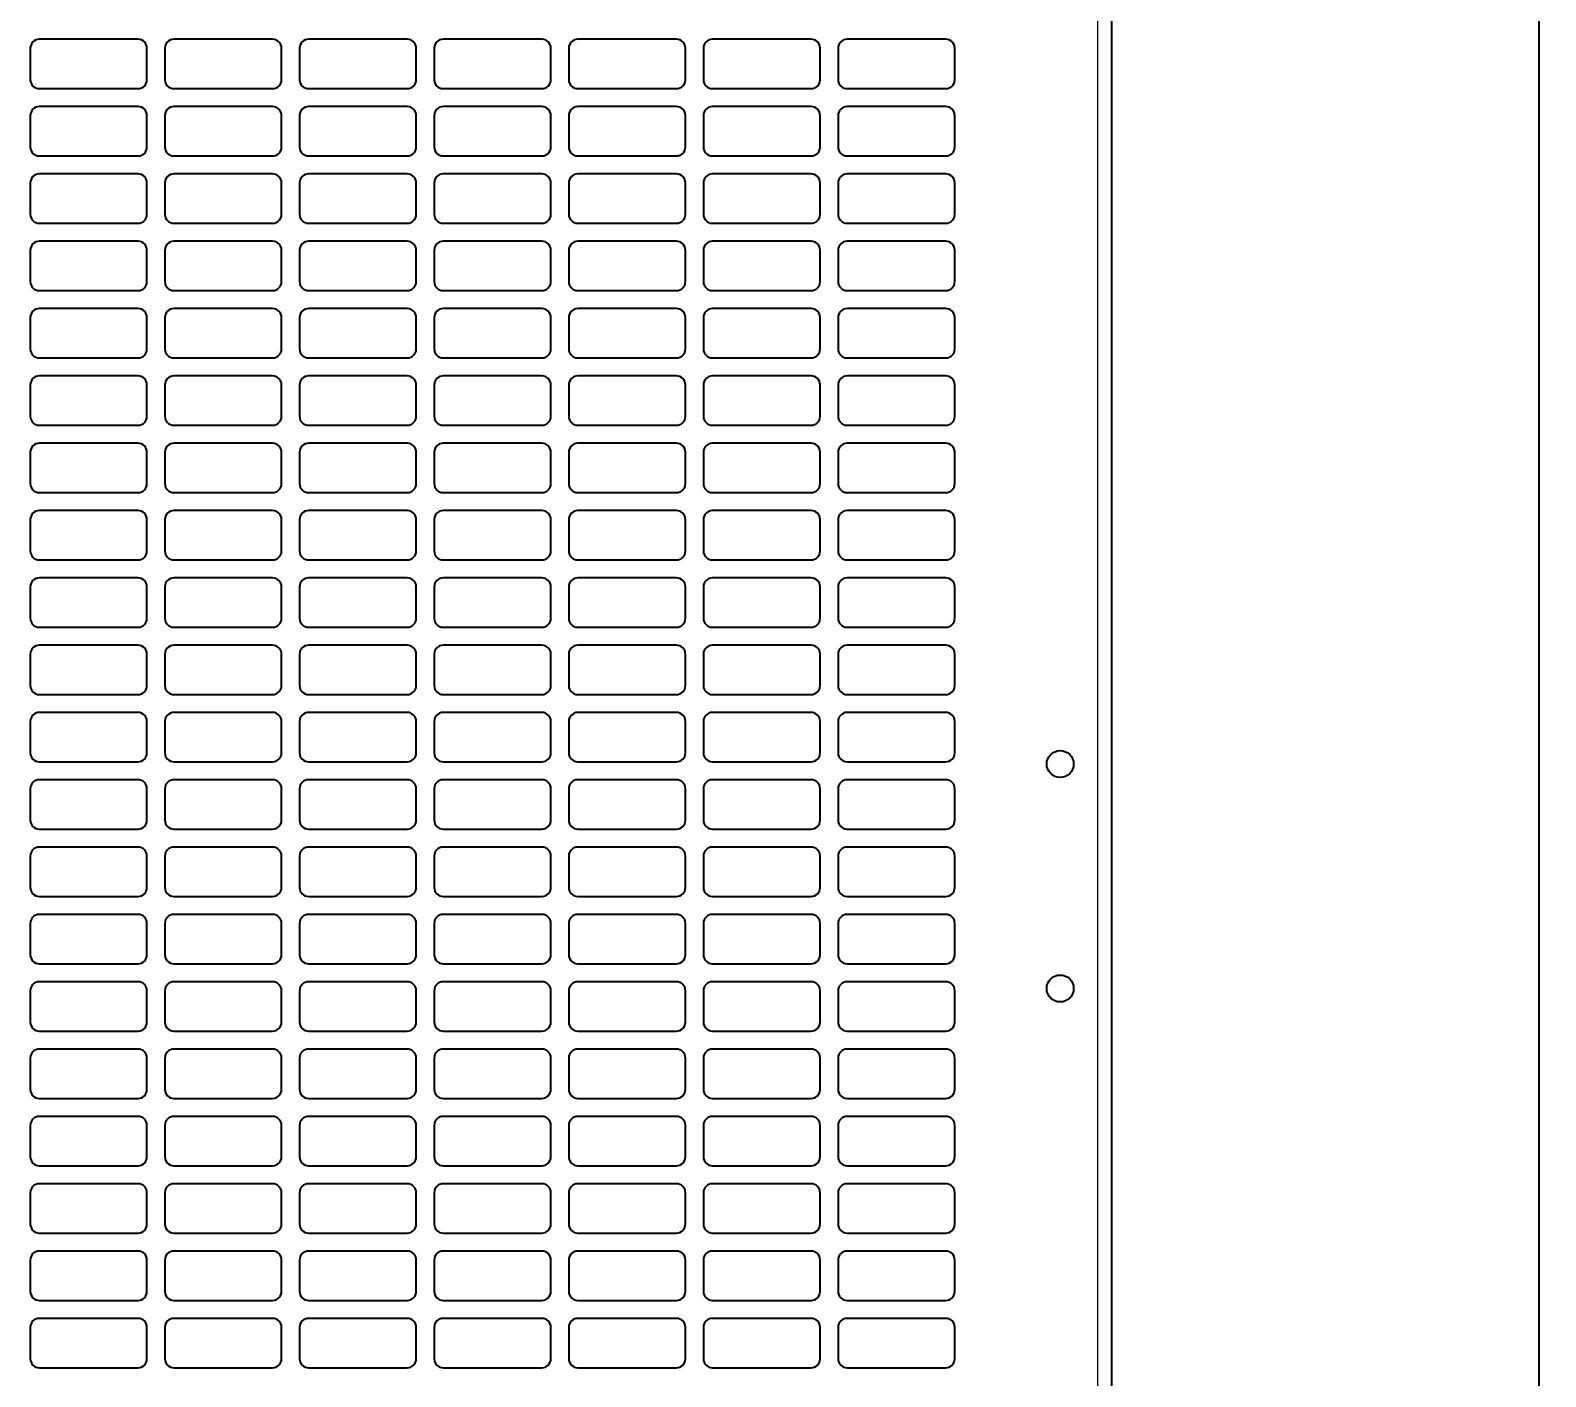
# Model space of a CAD drawing. Header units: millimetres. Extents: x -615 to 971, y 528 to 2003.
# Drawn here: x -265.1 to 72.6, y 1313.4 to 1613.4 of the extents above; entities that cross this region are included whole.
import ezdxf

# ---------------------------------------------------------------- set-up
doc = ezdxf.new("R2010")
doc.units = ezdxf.units.MM
doc.layers.add('FORMAT', color=7, linetype='Continuous')
doc.styles.add('SLDTEXTSTYLE0', font='TXT', dxfattribs={"width": 0.75})
doc.dimstyles.new('SLDDIMSTYLE0', dxfattribs={"dimtxt": 20, "dimasz": 10, "dimexe": 0, "dimexo": 0.0625, "dimgap": 5, "dimtad": 2, "dimdec": 1, "dimrnd": 1e-09, "dimzin": 12, "dimdsep": 46, "dimtxsty": 'SLDTEXTSTYLE0', "dimsah": 1, "dimcen": 0.09, "dimadec": 0, "dimazin": 3, "dimtfac": 1, "dimtofl": 0, "dimtmove": 0, "dimatfit": 3, "dimfxl": 0, "dimfrac": 2, "dimtolj": 1, "dimtzin": 12, "dimarcsym": 0})

# ---------------------------------------------------------------- blocks, each defined once
blk = doc.blocks.new('_D_2')
at = {"layer": 'FORMAT'}
for p, q in [((-35.55, 1749.9), (72.09, 1749.9)), ((71.09, 1749.9), (71.09, 849.9)), ((-35.55, 849.9), (72.09, 849.9))]:
    blk.add_line(p, q, dxfattribs=at)
for points in [[(71.09, 1749.9), (69.55, 1739.9), (72.63, 1739.9)], [(71.09, 849.9), (72.63, 859.9), (69.55, 859.9)]]:
    blk.add_solid(points, dxfattribs=at)
at = {"layer": 'FORMAT', "insert": (45.31, 1277.73), "char_height": 20, "attachment_point": 1, "rotation": 90, "style": 'SLDTEXTSTYLE0'}
blk.add_mtext('900', dxfattribs=at)

msp = doc.modelspace()

# ---------------------------------------------------------------- linework, layer by layer
at = {"color": 8, "linetype": 'Continuous', "lineweight": 18}
msp.add_line((-27.16, 758.4), (-27.16, 1841.4), dxfattribs=at)
at = {"color": 7, "linetype": 'Continuous', "lineweight": 25}
for p, q in [((-24.06, 758.4), (-24.06, 1841.4)), ((-241.06, 1611.4), (-263.06, 1611.4)), ((-211.06, 1611.4), (-233.06, 1611.4)), ((-181.06, 1611.4), (-203.06, 1611.4)), ((-151.06, 1611.4), (-173.06, 1611.4)), ((-121.06, 1611.4), (-143.06, 1611.4)), ((-91.06, 1611.4), (-113.06, 1611.4)), ((-61.06, 1611.4), (-83.06, 1611.4)), ((-265.06, 1609.4), (-265.06, 1602.4)), ((-239.06, 1602.4), (-239.06, 1609.4)), ((-235.06, 1609.4), (-235.06, 1602.4)), ((-209.06, 1602.4), (-209.06, 1609.4)), ((-205.06, 1609.4), (-205.06, 1602.4)), ((-179.06, 1602.4), (-179.06, 1609.4)), ((-175.06, 1609.4), (-175.06, 1602.4)), ((-149.06, 1602.4), (-149.06, 1609.4)), ((-145.06, 1609.4), (-145.06, 1602.4)), ((-119.06, 1602.4), (-119.06, 1609.4)), ((-115.06, 1609.4), (-115.06, 1602.4)), ((-89.06, 1602.4), (-89.06, 1609.4)), ((-85.06, 1609.4), (-85.06, 1602.4)), ((-59.06, 1602.4), (-59.06, 1609.4)), ((-263.06, 1600.4), (-241.06, 1600.4)), ((-233.06, 1600.4), (-211.06, 1600.4)), ((-203.06, 1600.4), (-181.06, 1600.4)), ((-173.06, 1600.4), (-151.06, 1600.4)), ((-143.06, 1600.4), (-121.06, 1600.4)), ((-113.06, 1600.4), (-91.06, 1600.4)), ((-83.06, 1600.4), (-61.06, 1600.4)), ((-265.06, 1594.4), (-265.06, 1587.4)), ((-241.06, 1596.4), (-263.06, 1596.4)), ((-239.06, 1587.4), (-239.06, 1594.4)), ((-235.06, 1594.4), (-235.06, 1587.4)), ((-211.06, 1596.4), (-233.06, 1596.4)), ((-209.06, 1587.4), (-209.06, 1594.4)), ((-205.06, 1594.4), (-205.06, 1587.4)), ((-181.06, 1596.4), (-203.06, 1596.4)), ((-179.06, 1587.4), (-179.06, 1594.4)), ((-175.06, 1594.4), (-175.06, 1587.4)), ((-151.06, 1596.4), (-173.06, 1596.4)), ((-149.06, 1587.4), (-149.06, 1594.4)), ((-145.06, 1594.4), (-145.06, 1587.4)), ((-121.06, 1596.4), (-143.06, 1596.4)), ((-119.06, 1587.4), (-119.06, 1594.4)), ((-115.06, 1594.4), (-115.06, 1587.4)), ((-91.06, 1596.4), (-113.06, 1596.4)), ((-89.06, 1587.4), (-89.06, 1594.4)), ((-85.06, 1594.4), (-85.06, 1587.4)), ((-61.06, 1596.4), (-83.06, 1596.4)), ((-59.06, 1587.4), (-59.06, 1594.4)), ((-263.06, 1585.4), (-241.06, 1585.4)), ((-233.06, 1585.4), (-211.06, 1585.4)), ((-203.06, 1585.4), (-181.06, 1585.4)), ((-173.06, 1585.4), (-151.06, 1585.4)), ((-143.06, 1585.4), (-121.06, 1585.4)), ((-113.06, 1585.4), (-91.06, 1585.4)), ((-83.06, 1585.4), (-61.06, 1585.4)), ((-241.06, 1581.4), (-263.06, 1581.4)), ((-211.06, 1581.4), (-233.06, 1581.4)), ((-181.06, 1581.4), (-203.06, 1581.4)), ((-151.06, 1581.4), (-173.06, 1581.4)), ((-121.06, 1581.4), (-143.06, 1581.4)), ((-91.06, 1581.4), (-113.06, 1581.4)), ((-61.06, 1581.4), (-83.06, 1581.4)), ((-265.06, 1579.4), (-265.06, 1572.4)), ((-239.06, 1572.4), (-239.06, 1579.4)), ((-235.06, 1579.4), (-235.06, 1572.4)), ((-209.06, 1572.4), (-209.06, 1579.4)), ((-205.06, 1579.4), (-205.06, 1572.4)), ((-179.06, 1572.4), (-179.06, 1579.4)), ((-175.06, 1579.4), (-175.06, 1572.4)), ((-149.06, 1572.4), (-149.06, 1579.4)), ((-145.06, 1579.4), (-145.06, 1572.4)), ((-119.06, 1572.4), (-119.06, 1579.4)), ((-115.06, 1579.4), (-115.06, 1572.4)), ((-89.06, 1572.4), (-89.06, 1579.4)), ((-85.06, 1579.4), (-85.06, 1572.4)), ((-59.06, 1572.4), (-59.06, 1579.4)), ((-263.06, 1570.4), (-241.06, 1570.4)), ((-233.06, 1570.4), (-211.06, 1570.4)), ((-203.06, 1570.4), (-181.06, 1570.4)), ((-173.06, 1570.4), (-151.06, 1570.4)), ((-143.06, 1570.4), (-121.06, 1570.4)), ((-113.06, 1570.4), (-91.06, 1570.4)), ((-83.06, 1570.4), (-61.06, 1570.4)), ((-265.06, 1564.4), (-265.06, 1557.4)), ((-241.06, 1566.4), (-263.06, 1566.4)), ((-239.06, 1557.4), (-239.06, 1564.4)), ((-235.06, 1564.4), (-235.06, 1557.4)), ((-211.06, 1566.4), (-233.06, 1566.4)), ((-209.06, 1557.4), (-209.06, 1564.4)), ((-205.06, 1564.4), (-205.06, 1557.4)), ((-181.06, 1566.4), (-203.06, 1566.4)), ((-179.06, 1557.4), (-179.06, 1564.4)), ((-175.06, 1564.4), (-175.06, 1557.4)), ((-151.06, 1566.4), (-173.06, 1566.4)), ((-149.06, 1557.4), (-149.06, 1564.4)), ((-145.06, 1564.4), (-145.06, 1557.4)), ((-121.06, 1566.4), (-143.06, 1566.4)), ((-119.06, 1557.4), (-119.06, 1564.4)), ((-115.06, 1564.4), (-115.06, 1557.4)), ((-91.06, 1566.4), (-113.06, 1566.4)), ((-89.06, 1557.4), (-89.06, 1564.4)), ((-85.06, 1564.4), (-85.06, 1557.4)), ((-61.06, 1566.4), (-83.06, 1566.4)), ((-59.06, 1557.4), (-59.06, 1564.4)), ((-263.06, 1555.4), (-241.06, 1555.4)), ((-233.06, 1555.4), (-211.06, 1555.4)), ((-203.06, 1555.4), (-181.06, 1555.4)), ((-173.06, 1555.4), (-151.06, 1555.4)), ((-143.06, 1555.4), (-121.06, 1555.4)), ((-113.06, 1555.4), (-91.06, 1555.4)), ((-83.06, 1555.4), (-61.06, 1555.4)), ((-241.06, 1551.4), (-263.06, 1551.4)), ((-211.06, 1551.4), (-233.06, 1551.4)), ((-181.06, 1551.4), (-203.06, 1551.4)), ((-151.06, 1551.4), (-173.06, 1551.4)), ((-121.06, 1551.4), (-143.06, 1551.4)), ((-91.06, 1551.4), (-113.06, 1551.4)), ((-61.06, 1551.4), (-83.06, 1551.4)), ((-265.06, 1549.4), (-265.06, 1542.4)), ((-239.06, 1542.4), (-239.06, 1549.4)), ((-235.06, 1549.4), (-235.06, 1542.4)), ((-209.06, 1542.4), (-209.06, 1549.4)), ((-205.06, 1549.4), (-205.06, 1542.4)), ((-179.06, 1542.4), (-179.06, 1549.4)), ((-175.06, 1549.4), (-175.06, 1542.4)), ((-149.06, 1542.4), (-149.06, 1549.4)), ((-145.06, 1549.4), (-145.06, 1542.4)), ((-119.06, 1542.4), (-119.06, 1549.4)), ((-115.06, 1549.4), (-115.06, 1542.4)), ((-89.06, 1542.4), (-89.06, 1549.4)), ((-85.06, 1549.4), (-85.06, 1542.4)), ((-59.06, 1542.4), (-59.06, 1549.4)), ((-263.06, 1540.4), (-241.06, 1540.4)), ((-233.06, 1540.4), (-211.06, 1540.4)), ((-203.06, 1540.4), (-181.06, 1540.4)), ((-173.06, 1540.4), (-151.06, 1540.4)), ((-143.06, 1540.4), (-121.06, 1540.4)), ((-113.06, 1540.4), (-91.06, 1540.4)), ((-83.06, 1540.4), (-61.06, 1540.4)), ((-265.06, 1534.4), (-265.06, 1527.4)), ((-241.06, 1536.4), (-263.06, 1536.4)), ((-239.06, 1527.4), (-239.06, 1534.4)), ((-235.06, 1534.4), (-235.06, 1527.4)), ((-211.06, 1536.4), (-233.06, 1536.4)), ((-209.06, 1527.4), (-209.06, 1534.4)), ((-205.06, 1534.4), (-205.06, 1527.4)), ((-181.06, 1536.4), (-203.06, 1536.4)), ((-179.06, 1527.4), (-179.06, 1534.4)), ((-175.06, 1534.4), (-175.06, 1527.4)), ((-151.06, 1536.4), (-173.06, 1536.4)), ((-149.06, 1527.4), (-149.06, 1534.4)), ((-145.06, 1534.4), (-145.06, 1527.4)), ((-121.06, 1536.4), (-143.06, 1536.4)), ((-119.06, 1527.4), (-119.06, 1534.4)), ((-115.06, 1534.4), (-115.06, 1527.4)), ((-91.06, 1536.4), (-113.06, 1536.4)), ((-89.06, 1527.4), (-89.06, 1534.4)), ((-85.06, 1534.4), (-85.06, 1527.4)), ((-61.06, 1536.4), (-83.06, 1536.4)), ((-59.06, 1527.4), (-59.06, 1534.4)), ((-263.06, 1525.4), (-241.06, 1525.4)), ((-233.06, 1525.4), (-211.06, 1525.4)), ((-203.06, 1525.4), (-181.06, 1525.4)), ((-173.06, 1525.4), (-151.06, 1525.4)), ((-143.06, 1525.4), (-121.06, 1525.4)), ((-113.06, 1525.4), (-91.06, 1525.4)), ((-83.06, 1525.4), (-61.06, 1525.4)), ((-241.06, 1521.4), (-263.06, 1521.4)), ((-211.06, 1521.4), (-233.06, 1521.4)), ((-181.06, 1521.4), (-203.06, 1521.4)), ((-151.06, 1521.4), (-173.06, 1521.4)), ((-121.06, 1521.4), (-143.06, 1521.4)), ((-91.06, 1521.4), (-113.06, 1521.4)), ((-61.06, 1521.4), (-83.06, 1521.4)), ((-265.06, 1519.4), (-265.06, 1512.4)), ((-239.06, 1512.4), (-239.06, 1519.4)), ((-235.06, 1519.4), (-235.06, 1512.4)), ((-209.06, 1512.4), (-209.06, 1519.4)), ((-205.06, 1519.4), (-205.06, 1512.4)), ((-179.06, 1512.4), (-179.06, 1519.4)), ((-175.06, 1519.4), (-175.06, 1512.4)), ((-149.06, 1512.4), (-149.06, 1519.4)), ((-145.06, 1519.4), (-145.06, 1512.4)), ((-119.06, 1512.4), (-119.06, 1519.4)), ((-115.06, 1519.4), (-115.06, 1512.4)), ((-89.06, 1512.4), (-89.06, 1519.4)), ((-85.06, 1519.4), (-85.06, 1512.4)), ((-59.06, 1512.4), (-59.06, 1519.4)), ((-263.06, 1510.4), (-241.06, 1510.4)), ((-233.06, 1510.4), (-211.06, 1510.4)), ((-203.06, 1510.4), (-181.06, 1510.4)), ((-173.06, 1510.4), (-151.06, 1510.4)), ((-143.06, 1510.4), (-121.06, 1510.4)), ((-113.06, 1510.4), (-91.06, 1510.4)), ((-83.06, 1510.4), (-61.06, 1510.4)), ((-241.06, 1506.4), (-263.06, 1506.4)), ((-211.06, 1506.4), (-233.06, 1506.4)), ((-181.06, 1506.4), (-203.06, 1506.4)), ((-151.06, 1506.4), (-173.06, 1506.4)), ((-121.06, 1506.4), (-143.06, 1506.4)), ((-91.06, 1506.4), (-113.06, 1506.4)), ((-61.06, 1506.4), (-83.06, 1506.4)), ((-265.06, 1504.4), (-265.06, 1497.4)), ((-239.06, 1497.4), (-239.06, 1504.4)), ((-235.06, 1504.4), (-235.06, 1497.4)), ((-209.06, 1497.4), (-209.06, 1504.4)), ((-205.06, 1504.4), (-205.06, 1497.4)), ((-179.06, 1497.4), (-179.06, 1504.4)), ((-175.06, 1504.4), (-175.06, 1497.4)), ((-149.06, 1497.4), (-149.06, 1504.4)), ((-145.06, 1504.4), (-145.06, 1497.4)), ((-119.06, 1497.4), (-119.06, 1504.4)), ((-115.06, 1504.4), (-115.06, 1497.4)), ((-89.06, 1497.4), (-89.06, 1504.4)), ((-85.06, 1504.4), (-85.06, 1497.4)), ((-59.06, 1497.4), (-59.06, 1504.4)), ((-263.06, 1495.4), (-241.06, 1495.4)), ((-233.06, 1495.4), (-211.06, 1495.4)), ((-203.06, 1495.4), (-181.06, 1495.4)), ((-173.06, 1495.4), (-151.06, 1495.4)), ((-143.06, 1495.4), (-121.06, 1495.4)), ((-113.06, 1495.4), (-91.06, 1495.4)), ((-83.06, 1495.4), (-61.06, 1495.4)), ((-265.06, 1489.4), (-265.06, 1482.4)), ((-241.06, 1491.4), (-263.06, 1491.4)), ((-239.06, 1482.4), (-239.06, 1489.4)), ((-235.06, 1489.4), (-235.06, 1482.4)), ((-211.06, 1491.4), (-233.06, 1491.4)), ((-209.06, 1482.4), (-209.06, 1489.4)), ((-205.06, 1489.4), (-205.06, 1482.4)), ((-181.06, 1491.4), (-203.06, 1491.4)), ((-179.06, 1482.4), (-179.06, 1489.4)), ((-175.06, 1489.4), (-175.06, 1482.4)), ((-151.06, 1491.4), (-173.06, 1491.4)), ((-149.06, 1482.4), (-149.06, 1489.4)), ((-145.06, 1489.4), (-145.06, 1482.4)), ((-121.06, 1491.4), (-143.06, 1491.4)), ((-119.06, 1482.4), (-119.06, 1489.4)), ((-115.06, 1489.4), (-115.06, 1482.4)), ((-91.06, 1491.4), (-113.06, 1491.4)), ((-89.06, 1482.4), (-89.06, 1489.4)), ((-85.06, 1489.4), (-85.06, 1482.4)), ((-61.06, 1491.4), (-83.06, 1491.4)), ((-59.06, 1482.4), (-59.06, 1489.4)), ((-263.06, 1480.4), (-241.06, 1480.4)), ((-233.06, 1480.4), (-211.06, 1480.4)), ((-203.06, 1480.4), (-181.06, 1480.4)), ((-173.06, 1480.4), (-151.06, 1480.4)), ((-143.06, 1480.4), (-121.06, 1480.4)), ((-113.06, 1480.4), (-91.06, 1480.4)), ((-83.06, 1480.4), (-61.06, 1480.4)), ((-241.06, 1476.4), (-263.06, 1476.4)), ((-211.06, 1476.4), (-233.06, 1476.4)), ((-181.06, 1476.4), (-203.06, 1476.4)), ((-151.06, 1476.4), (-173.06, 1476.4)), ((-121.06, 1476.4), (-143.06, 1476.4)), ((-91.06, 1476.4), (-113.06, 1476.4)), ((-61.06, 1476.4), (-83.06, 1476.4)), ((-265.06, 1474.4), (-265.06, 1467.4)), ((-239.06, 1467.4), (-239.06, 1474.4)), ((-235.06, 1474.4), (-235.06, 1467.4)), ((-209.06, 1467.4), (-209.06, 1474.4)), ((-205.06, 1474.4), (-205.06, 1467.4)), ((-179.06, 1467.4), (-179.06, 1474.4)), ((-175.06, 1474.4), (-175.06, 1467.4)), ((-149.06, 1467.4), (-149.06, 1474.4)), ((-145.06, 1474.4), (-145.06, 1467.4)), ((-119.06, 1467.4), (-119.06, 1474.4)), ((-115.06, 1474.4), (-115.06, 1467.4)), ((-89.06, 1467.4), (-89.06, 1474.4)), ((-85.06, 1474.4), (-85.06, 1467.4)), ((-59.06, 1467.4), (-59.06, 1474.4)), ((-263.06, 1465.4), (-241.06, 1465.4)), ((-233.06, 1465.4), (-211.06, 1465.4)), ((-203.06, 1465.4), (-181.06, 1465.4)), ((-173.06, 1465.4), (-151.06, 1465.4)), ((-143.06, 1465.4), (-121.06, 1465.4)), ((-113.06, 1465.4), (-91.06, 1465.4)), ((-83.06, 1465.4), (-61.06, 1465.4)), ((-265.06, 1459.4), (-265.06, 1452.4)), ((-241.06, 1461.4), (-263.06, 1461.4)), ((-239.06, 1452.4), (-239.06, 1459.4)), ((-235.06, 1459.4), (-235.06, 1452.4)), ((-211.06, 1461.4), (-233.06, 1461.4)), ((-209.06, 1452.4), (-209.06, 1459.4)), ((-205.06, 1459.4), (-205.06, 1452.4)), ((-181.06, 1461.4), (-203.06, 1461.4)), ((-179.06, 1452.4), (-179.06, 1459.4)), ((-175.06, 1459.4), (-175.06, 1452.4)), ((-151.06, 1461.4), (-173.06, 1461.4)), ((-149.06, 1452.4), (-149.06, 1459.4)), ((-145.06, 1459.4), (-145.06, 1452.4)), ((-121.06, 1461.4), (-143.06, 1461.4)), ((-119.06, 1452.4), (-119.06, 1459.4)), ((-115.06, 1459.4), (-115.06, 1452.4)), ((-91.06, 1461.4), (-113.06, 1461.4)), ((-89.06, 1452.4), (-89.06, 1459.4)), ((-85.06, 1459.4), (-85.06, 1452.4)), ((-61.06, 1461.4), (-83.06, 1461.4)), ((-59.06, 1452.4), (-59.06, 1459.4)), ((-263.06, 1450.4), (-241.06, 1450.4)), ((-233.06, 1450.4), (-211.06, 1450.4)), ((-203.06, 1450.4), (-181.06, 1450.4)), ((-173.06, 1450.4), (-151.06, 1450.4)), ((-143.06, 1450.4), (-121.06, 1450.4)), ((-113.06, 1450.4), (-91.06, 1450.4)), ((-83.06, 1450.4), (-61.06, 1450.4)), ((-241.06, 1446.4), (-263.06, 1446.4)), ((-211.06, 1446.4), (-233.06, 1446.4)), ((-181.06, 1446.4), (-203.06, 1446.4)), ((-151.06, 1446.4), (-173.06, 1446.4)), ((-121.06, 1446.4), (-143.06, 1446.4)), ((-91.06, 1446.4), (-113.06, 1446.4)), ((-61.06, 1446.4), (-83.06, 1446.4)), ((-265.06, 1444.4), (-265.06, 1437.4)), ((-239.06, 1437.4), (-239.06, 1444.4)), ((-235.06, 1444.4), (-235.06, 1437.4)), ((-209.06, 1437.4), (-209.06, 1444.4)), ((-205.06, 1444.4), (-205.06, 1437.4)), ((-179.06, 1437.4), (-179.06, 1444.4)), ((-175.06, 1444.4), (-175.06, 1437.4)), ((-149.06, 1437.4), (-149.06, 1444.4)), ((-145.06, 1444.4), (-145.06, 1437.4)), ((-119.06, 1437.4), (-119.06, 1444.4)), ((-115.06, 1444.4), (-115.06, 1437.4)), ((-89.06, 1437.4), (-89.06, 1444.4)), ((-85.06, 1444.4), (-85.06, 1437.4)), ((-59.06, 1437.4), (-59.06, 1444.4)), ((-263.06, 1435.4), (-241.06, 1435.4)), ((-233.06, 1435.4), (-211.06, 1435.4)), ((-203.06, 1435.4), (-181.06, 1435.4)), ((-173.06, 1435.4), (-151.06, 1435.4)), ((-143.06, 1435.4), (-121.06, 1435.4)), ((-113.06, 1435.4), (-91.06, 1435.4)), ((-83.06, 1435.4), (-61.06, 1435.4)), ((-265.06, 1429.4), (-265.06, 1422.4)), ((-241.06, 1431.4), (-263.06, 1431.4)), ((-239.06, 1422.4), (-239.06, 1429.4)), ((-235.06, 1429.4), (-235.06, 1422.4)), ((-211.06, 1431.4), (-233.06, 1431.4)), ((-209.06, 1422.4), (-209.06, 1429.4)), ((-205.06, 1429.4), (-205.06, 1422.4)), ((-181.06, 1431.4), (-203.06, 1431.4)), ((-179.06, 1422.4), (-179.06, 1429.4)), ((-175.06, 1429.4), (-175.06, 1422.4)), ((-151.06, 1431.4), (-173.06, 1431.4)), ((-149.06, 1422.4), (-149.06, 1429.4)), ((-145.06, 1429.4), (-145.06, 1422.4)), ((-121.06, 1431.4), (-143.06, 1431.4)), ((-119.06, 1422.4), (-119.06, 1429.4)), ((-115.06, 1429.4), (-115.06, 1422.4)), ((-91.06, 1431.4), (-113.06, 1431.4)), ((-89.06, 1422.4), (-89.06, 1429.4)), ((-85.06, 1429.4), (-85.06, 1422.4)), ((-61.06, 1431.4), (-83.06, 1431.4)), ((-59.06, 1422.4), (-59.06, 1429.4)), ((-263.06, 1420.4), (-241.06, 1420.4)), ((-233.06, 1420.4), (-211.06, 1420.4)), ((-203.06, 1420.4), (-181.06, 1420.4)), ((-173.06, 1420.4), (-151.06, 1420.4)), ((-143.06, 1420.4), (-121.06, 1420.4)), ((-113.06, 1420.4), (-91.06, 1420.4)), ((-83.06, 1420.4), (-61.06, 1420.4)), ((-241.06, 1416.4), (-263.06, 1416.4)), ((-211.06, 1416.4), (-233.06, 1416.4)), ((-181.06, 1416.4), (-203.06, 1416.4)), ((-151.06, 1416.4), (-173.06, 1416.4)), ((-121.06, 1416.4), (-143.06, 1416.4)), ((-91.06, 1416.4), (-113.06, 1416.4)), ((-61.06, 1416.4), (-83.06, 1416.4)), ((-265.06, 1414.4), (-265.06, 1407.4)), ((-239.06, 1407.4), (-239.06, 1414.4)), ((-235.06, 1414.4), (-235.06, 1407.4)), ((-209.06, 1407.4), (-209.06, 1414.4)), ((-205.06, 1414.4), (-205.06, 1407.4)), ((-179.06, 1407.4), (-179.06, 1414.4)), ((-175.06, 1414.4), (-175.06, 1407.4)), ((-149.06, 1407.4), (-149.06, 1414.4)), ((-145.06, 1414.4), (-145.06, 1407.4)), ((-119.06, 1407.4), (-119.06, 1414.4)), ((-115.06, 1414.4), (-115.06, 1407.4)), ((-89.06, 1407.4), (-89.06, 1414.4)), ((-85.06, 1414.4), (-85.06, 1407.4)), ((-59.06, 1407.4), (-59.06, 1414.4)), ((-263.06, 1405.4), (-241.06, 1405.4)), ((-233.06, 1405.4), (-211.06, 1405.4)), ((-203.06, 1405.4), (-181.06, 1405.4)), ((-173.06, 1405.4), (-151.06, 1405.4)), ((-143.06, 1405.4), (-121.06, 1405.4)), ((-113.06, 1405.4), (-91.06, 1405.4)), ((-83.06, 1405.4), (-61.06, 1405.4)), ((-265.06, 1399.4), (-265.06, 1392.4)), ((-241.06, 1401.4), (-263.06, 1401.4)), ((-239.06, 1392.4), (-239.06, 1399.4)), ((-235.06, 1399.4), (-235.06, 1392.4)), ((-211.06, 1401.4), (-233.06, 1401.4)), ((-209.06, 1392.4), (-209.06, 1399.4)), ((-205.06, 1399.4), (-205.06, 1392.4)), ((-181.06, 1401.4), (-203.06, 1401.4)), ((-179.06, 1392.4), (-179.06, 1399.4)), ((-175.06, 1399.4), (-175.06, 1392.4)), ((-151.06, 1401.4), (-173.06, 1401.4)), ((-149.06, 1392.4), (-149.06, 1399.4)), ((-145.06, 1399.4), (-145.06, 1392.4)), ((-121.06, 1401.4), (-143.06, 1401.4)), ((-119.06, 1392.4), (-119.06, 1399.4)), ((-115.06, 1399.4), (-115.06, 1392.4)), ((-91.06, 1401.4), (-113.06, 1401.4)), ((-89.06, 1392.4), (-89.06, 1399.4)), ((-85.06, 1399.4), (-85.06, 1392.4)), ((-61.06, 1401.4), (-83.06, 1401.4)), ((-59.06, 1392.4), (-59.06, 1399.4)), ((-263.06, 1390.4), (-241.06, 1390.4)), ((-233.06, 1390.4), (-211.06, 1390.4)), ((-203.06, 1390.4), (-181.06, 1390.4)), ((-173.06, 1390.4), (-151.06, 1390.4)), ((-143.06, 1390.4), (-121.06, 1390.4)), ((-113.06, 1390.4), (-91.06, 1390.4)), ((-83.06, 1390.4), (-61.06, 1390.4)), ((-241.06, 1386.4), (-263.06, 1386.4)), ((-211.06, 1386.4), (-233.06, 1386.4)), ((-181.06, 1386.4), (-203.06, 1386.4)), ((-151.06, 1386.4), (-173.06, 1386.4)), ((-121.06, 1386.4), (-143.06, 1386.4)), ((-91.06, 1386.4), (-113.06, 1386.4)), ((-61.06, 1386.4), (-83.06, 1386.4)), ((-265.06, 1384.4), (-265.06, 1377.4)), ((-239.06, 1377.4), (-239.06, 1384.4)), ((-235.06, 1384.4), (-235.06, 1377.4)), ((-209.06, 1377.4), (-209.06, 1384.4)), ((-205.06, 1384.4), (-205.06, 1377.4)), ((-179.06, 1377.4), (-179.06, 1384.4)), ((-175.06, 1384.4), (-175.06, 1377.4)), ((-149.06, 1377.4), (-149.06, 1384.4)), ((-145.06, 1384.4), (-145.06, 1377.4)), ((-119.06, 1377.4), (-119.06, 1384.4)), ((-115.06, 1384.4), (-115.06, 1377.4)), ((-89.06, 1377.4), (-89.06, 1384.4)), ((-85.06, 1384.4), (-85.06, 1377.4)), ((-59.06, 1377.4), (-59.06, 1384.4)), ((-263.06, 1375.4), (-241.06, 1375.4)), ((-233.06, 1375.4), (-211.06, 1375.4)), ((-203.06, 1375.4), (-181.06, 1375.4)), ((-173.06, 1375.4), (-151.06, 1375.4)), ((-143.06, 1375.4), (-121.06, 1375.4)), ((-113.06, 1375.4), (-91.06, 1375.4)), ((-83.06, 1375.4), (-61.06, 1375.4)), ((-241.06, 1371.4), (-263.06, 1371.4)), ((-211.06, 1371.4), (-233.06, 1371.4)), ((-181.06, 1371.4), (-203.06, 1371.4)), ((-151.06, 1371.4), (-173.06, 1371.4)), ((-121.06, 1371.4), (-143.06, 1371.4)), ((-91.06, 1371.4), (-113.06, 1371.4)), ((-61.06, 1371.4), (-83.06, 1371.4)), ((-265.06, 1369.4), (-265.06, 1362.4)), ((-239.06, 1362.4), (-239.06, 1369.4)), ((-235.06, 1369.4), (-235.06, 1362.4)), ((-209.06, 1362.4), (-209.06, 1369.4)), ((-205.06, 1369.4), (-205.06, 1362.4)), ((-179.06, 1362.4), (-179.06, 1369.4)), ((-175.06, 1369.4), (-175.06, 1362.4)), ((-149.06, 1362.4), (-149.06, 1369.4)), ((-145.06, 1369.4), (-145.06, 1362.4)), ((-119.06, 1362.4), (-119.06, 1369.4)), ((-115.06, 1369.4), (-115.06, 1362.4)), ((-89.06, 1362.4), (-89.06, 1369.4)), ((-85.06, 1369.4), (-85.06, 1362.4)), ((-59.06, 1362.4), (-59.06, 1369.4)), ((-263.06, 1360.4), (-241.06, 1360.4)), ((-233.06, 1360.4), (-211.06, 1360.4)), ((-203.06, 1360.4), (-181.06, 1360.4)), ((-173.06, 1360.4), (-151.06, 1360.4)), ((-143.06, 1360.4), (-121.06, 1360.4)), ((-113.06, 1360.4), (-91.06, 1360.4)), ((-83.06, 1360.4), (-61.06, 1360.4)), ((-265.06, 1354.4), (-265.06, 1347.4)), ((-241.06, 1356.4), (-263.06, 1356.4)), ((-239.06, 1347.4), (-239.06, 1354.4)), ((-235.06, 1354.4), (-235.06, 1347.4)), ((-211.06, 1356.4), (-233.06, 1356.4)), ((-209.06, 1347.4), (-209.06, 1354.4)), ((-205.06, 1354.4), (-205.06, 1347.4)), ((-181.06, 1356.4), (-203.06, 1356.4)), ((-179.06, 1347.4), (-179.06, 1354.4)), ((-175.06, 1354.4), (-175.06, 1347.4)), ((-151.06, 1356.4), (-173.06, 1356.4)), ((-149.06, 1347.4), (-149.06, 1354.4)), ((-145.06, 1354.4), (-145.06, 1347.4)), ((-121.06, 1356.4), (-143.06, 1356.4)), ((-119.06, 1347.4), (-119.06, 1354.4)), ((-115.06, 1354.4), (-115.06, 1347.4)), ((-91.06, 1356.4), (-113.06, 1356.4)), ((-89.06, 1347.4), (-89.06, 1354.4)), ((-85.06, 1354.4), (-85.06, 1347.4)), ((-61.06, 1356.4), (-83.06, 1356.4)), ((-59.06, 1347.4), (-59.06, 1354.4)), ((-263.06, 1345.4), (-241.06, 1345.4)), ((-233.06, 1345.4), (-211.06, 1345.4)), ((-203.06, 1345.4), (-181.06, 1345.4)), ((-173.06, 1345.4), (-151.06, 1345.4)), ((-143.06, 1345.4), (-121.06, 1345.4)), ((-113.06, 1345.4), (-91.06, 1345.4)), ((-83.06, 1345.4), (-61.06, 1345.4)), ((-241.06, 1341.4), (-263.06, 1341.4)), ((-211.06, 1341.4), (-233.06, 1341.4)), ((-181.06, 1341.4), (-203.06, 1341.4)), ((-151.06, 1341.4), (-173.06, 1341.4)), ((-121.06, 1341.4), (-143.06, 1341.4)), ((-91.06, 1341.4), (-113.06, 1341.4)), ((-61.06, 1341.4), (-83.06, 1341.4)), ((-265.06, 1339.4), (-265.06, 1332.4)), ((-239.06, 1332.4), (-239.06, 1339.4)), ((-235.06, 1339.4), (-235.06, 1332.4)), ((-209.06, 1332.4), (-209.06, 1339.4)), ((-205.06, 1339.4), (-205.06, 1332.4)), ((-179.06, 1332.4), (-179.06, 1339.4)), ((-175.06, 1339.4), (-175.06, 1332.4)), ((-149.06, 1332.4), (-149.06, 1339.4)), ((-145.06, 1339.4), (-145.06, 1332.4)), ((-119.06, 1332.4), (-119.06, 1339.4)), ((-115.06, 1339.4), (-115.06, 1332.4)), ((-89.06, 1332.4), (-89.06, 1339.4)), ((-85.06, 1339.4), (-85.06, 1332.4)), ((-59.06, 1332.4), (-59.06, 1339.4)), ((-263.06, 1330.4), (-241.06, 1330.4)), ((-233.06, 1330.4), (-211.06, 1330.4)), ((-203.06, 1330.4), (-181.06, 1330.4)), ((-173.06, 1330.4), (-151.06, 1330.4)), ((-143.06, 1330.4), (-121.06, 1330.4)), ((-113.06, 1330.4), (-91.06, 1330.4)), ((-83.06, 1330.4), (-61.06, 1330.4)), ((-265.06, 1324.4), (-265.06, 1317.4)), ((-241.06, 1326.4), (-263.06, 1326.4)), ((-239.06, 1317.4), (-239.06, 1324.4)), ((-235.06, 1324.4), (-235.06, 1317.4)), ((-211.06, 1326.4), (-233.06, 1326.4)), ((-209.06, 1317.4), (-209.06, 1324.4)), ((-205.06, 1324.4), (-205.06, 1317.4)), ((-181.06, 1326.4), (-203.06, 1326.4)), ((-179.06, 1317.4), (-179.06, 1324.4)), ((-175.06, 1324.4), (-175.06, 1317.4)), ((-151.06, 1326.4), (-173.06, 1326.4)), ((-149.06, 1317.4), (-149.06, 1324.4)), ((-145.06, 1324.4), (-145.06, 1317.4)), ((-121.06, 1326.4), (-143.06, 1326.4)), ((-119.06, 1317.4), (-119.06, 1324.4)), ((-115.06, 1324.4), (-115.06, 1317.4)), ((-91.06, 1326.4), (-113.06, 1326.4)), ((-89.06, 1317.4), (-89.06, 1324.4)), ((-85.06, 1324.4), (-85.06, 1317.4)), ((-61.06, 1326.4), (-83.06, 1326.4)), ((-59.06, 1317.4), (-59.06, 1324.4)), ((-263.06, 1315.4), (-241.06, 1315.4)), ((-233.06, 1315.4), (-211.06, 1315.4)), ((-203.06, 1315.4), (-181.06, 1315.4)), ((-173.06, 1315.4), (-151.06, 1315.4)), ((-143.06, 1315.4), (-121.06, 1315.4)), ((-113.06, 1315.4), (-91.06, 1315.4)), ((-83.06, 1315.4), (-61.06, 1315.4))]:
    msp.add_line(p, q, dxfattribs=at)
for centre in [(-35.56, 1449.9), (-35.56, 1399.9)]:
    msp.add_circle(centre, 3, dxfattribs=at)
for centre, start, end in [((-263.06, 1609.4), 90, 180), ((-241.06, 1609.4), 0, 90), ((-233.06, 1609.4), 90, 180), ((-211.06, 1609.4), 0, 90), ((-203.06, 1609.4), 90, 180), ((-181.06, 1609.4), 0, 90), ((-173.06, 1609.4), 90, 180), ((-151.06, 1609.4), 0, 90), ((-143.06, 1609.4), 90, 180), ((-121.06, 1609.4), 0, 90), ((-113.06, 1609.4), 90, 180), ((-91.06, 1609.4), 0, 90), ((-83.06, 1609.4), 90, 180), ((-61.06, 1609.4), 0, 90), ((-263.06, 1602.4), 180, 270), ((-241.06, 1602.4), 270, 0), ((-233.06, 1602.4), 180, 270), ((-211.06, 1602.4), 270, 0), ((-203.06, 1602.4), 180, 270), ((-181.06, 1602.4), 270, 0), ((-173.06, 1602.4), 180, 270), ((-151.06, 1602.4), 270, 0), ((-143.06, 1602.4), 180, 270), ((-121.06, 1602.4), 270, 0), ((-113.06, 1602.4), 180, 270), ((-91.06, 1602.4), 270, 0), ((-83.06, 1602.4), 180, 270), ((-61.06, 1602.4), 270, 0), ((-263.06, 1594.4), 90, 180), ((-241.06, 1594.4), 0, 90), ((-233.06, 1594.4), 90, 180), ((-211.06, 1594.4), 0, 90), ((-203.06, 1594.4), 90, 180), ((-181.06, 1594.4), 0, 90), ((-173.06, 1594.4), 90, 180), ((-151.06, 1594.4), 0, 90), ((-143.06, 1594.4), 90, 180), ((-121.06, 1594.4), 0, 90), ((-113.06, 1594.4), 90, 180), ((-91.06, 1594.4), 0, 90), ((-83.06, 1594.4), 90, 180), ((-61.06, 1594.4), 0, 90), ((-263.06, 1587.4), 180, 270), ((-241.06, 1587.4), 270, 0), ((-233.06, 1587.4), 180, 270), ((-211.06, 1587.4), 270, 0), ((-203.06, 1587.4), 180, 270), ((-181.06, 1587.4), 270, 0), ((-173.06, 1587.4), 180, 270), ((-151.06, 1587.4), 270, 0), ((-143.06, 1587.4), 180, 270), ((-121.06, 1587.4), 270, 0), ((-113.06, 1587.4), 180, 270), ((-91.06, 1587.4), 270, 0), ((-83.06, 1587.4), 180, 270), ((-61.06, 1587.4), 270, 0), ((-263.06, 1579.4), 90, 180), ((-241.06, 1579.4), 0, 90), ((-233.06, 1579.4), 90, 180), ((-211.06, 1579.4), 0, 90), ((-203.06, 1579.4), 90, 180), ((-181.06, 1579.4), 0, 90), ((-173.06, 1579.4), 90, 180), ((-151.06, 1579.4), 0, 90), ((-143.06, 1579.4), 90, 180), ((-121.06, 1579.4), 0, 90), ((-113.06, 1579.4), 90, 180), ((-91.06, 1579.4), 0, 90), ((-83.06, 1579.4), 90, 180), ((-61.06, 1579.4), 0, 90), ((-263.06, 1572.4), 180, 270), ((-241.06, 1572.4), 270, 0), ((-233.06, 1572.4), 180, 270), ((-211.06, 1572.4), 270, 0), ((-203.06, 1572.4), 180, 270), ((-181.06, 1572.4), 270, 0), ((-173.06, 1572.4), 180, 270), ((-151.06, 1572.4), 270, 0), ((-143.06, 1572.4), 180, 270), ((-121.06, 1572.4), 270, 0), ((-113.06, 1572.4), 180, 270), ((-91.06, 1572.4), 270, 0), ((-83.06, 1572.4), 180, 270), ((-61.06, 1572.4), 270, 0), ((-263.06, 1564.4), 90, 180), ((-241.06, 1564.4), 0, 90), ((-233.06, 1564.4), 90, 180), ((-211.06, 1564.4), 0, 90), ((-203.06, 1564.4), 90, 180), ((-181.06, 1564.4), 0, 90), ((-173.06, 1564.4), 90, 180), ((-151.06, 1564.4), 0, 90), ((-143.06, 1564.4), 90, 180), ((-121.06, 1564.4), 0, 90), ((-113.06, 1564.4), 90, 180), ((-91.06, 1564.4), 0, 90), ((-83.06, 1564.4), 90, 180), ((-61.06, 1564.4), 0, 90), ((-263.06, 1557.4), 180, 270), ((-241.06, 1557.4), 270, 0), ((-233.06, 1557.4), 180, 270), ((-211.06, 1557.4), 270, 0), ((-203.06, 1557.4), 180, 270), ((-181.06, 1557.4), 270, 0), ((-173.06, 1557.4), 180, 270), ((-151.06, 1557.4), 270, 0), ((-143.06, 1557.4), 180, 270), ((-121.06, 1557.4), 270, 0), ((-113.06, 1557.4), 180, 270), ((-91.06, 1557.4), 270, 0), ((-83.06, 1557.4), 180, 270), ((-61.06, 1557.4), 270, 0), ((-263.06, 1549.4), 90, 180), ((-241.06, 1549.4), 0, 90), ((-233.06, 1549.4), 90, 180), ((-211.06, 1549.4), 0, 90), ((-203.06, 1549.4), 90, 180), ((-181.06, 1549.4), 0, 90), ((-173.06, 1549.4), 90, 180), ((-151.06, 1549.4), 0, 90), ((-143.06, 1549.4), 90, 180), ((-121.06, 1549.4), 0, 90), ((-113.06, 1549.4), 90, 180), ((-91.06, 1549.4), 0, 90), ((-83.06, 1549.4), 90, 180), ((-61.06, 1549.4), 0, 90), ((-263.06, 1542.4), 180, 270), ((-241.06, 1542.4), 270, 0), ((-233.06, 1542.4), 180, 270), ((-211.06, 1542.4), 270, 0), ((-203.06, 1542.4), 180, 270), ((-181.06, 1542.4), 270, 0), ((-173.06, 1542.4), 180, 270), ((-151.06, 1542.4), 270, 0), ((-143.06, 1542.4), 180, 270), ((-121.06, 1542.4), 270, 0), ((-113.06, 1542.4), 180, 270), ((-91.06, 1542.4), 270, 0), ((-83.06, 1542.4), 180, 270), ((-61.06, 1542.4), 270, 0), ((-263.06, 1534.4), 90, 180), ((-241.06, 1534.4), 0, 90), ((-233.06, 1534.4), 90, 180), ((-211.06, 1534.4), 0, 90), ((-203.06, 1534.4), 90, 180), ((-181.06, 1534.4), 0, 90), ((-173.06, 1534.4), 90, 180), ((-151.06, 1534.4), 0, 90), ((-143.06, 1534.4), 90, 180), ((-121.06, 1534.4), 0, 90), ((-113.06, 1534.4), 90, 180), ((-91.06, 1534.4), 0, 90), ((-83.06, 1534.4), 90, 180), ((-61.06, 1534.4), 0, 90), ((-263.06, 1527.4), 180, 270), ((-241.06, 1527.4), 270, 0), ((-233.06, 1527.4), 180, 270), ((-211.06, 1527.4), 270, 0), ((-203.06, 1527.4), 180, 270), ((-181.06, 1527.4), 270, 0), ((-173.06, 1527.4), 180, 270), ((-151.06, 1527.4), 270, 0), ((-143.06, 1527.4), 180, 270), ((-121.06, 1527.4), 270, 0), ((-113.06, 1527.4), 180, 270), ((-91.06, 1527.4), 270, 0), ((-83.06, 1527.4), 180, 270), ((-61.06, 1527.4), 270, 0), ((-263.06, 1519.4), 90, 180), ((-241.06, 1519.4), 0, 90), ((-233.06, 1519.4), 90, 180), ((-211.06, 1519.4), 0, 90), ((-203.06, 1519.4), 90, 180), ((-181.06, 1519.4), 0, 90), ((-173.06, 1519.4), 90, 180), ((-151.06, 1519.4), 0, 90), ((-143.06, 1519.4), 90, 180), ((-121.06, 1519.4), 0, 90), ((-113.06, 1519.4), 90, 180), ((-91.06, 1519.4), 0, 90), ((-83.06, 1519.4), 90, 180), ((-61.06, 1519.4), 0, 90), ((-263.06, 1512.4), 180, 270), ((-241.06, 1512.4), 270, 0), ((-233.06, 1512.4), 180, 270), ((-211.06, 1512.4), 270, 0), ((-203.06, 1512.4), 180, 270), ((-181.06, 1512.4), 270, 0), ((-173.06, 1512.4), 180, 270), ((-151.06, 1512.4), 270, 0), ((-143.06, 1512.4), 180, 270), ((-121.06, 1512.4), 270, 0), ((-113.06, 1512.4), 180, 270), ((-91.06, 1512.4), 270, 0), ((-83.06, 1512.4), 180, 270), ((-61.06, 1512.4), 270, 0), ((-263.06, 1504.4), 90, 180), ((-241.06, 1504.4), 0, 90), ((-233.06, 1504.4), 90, 180), ((-211.06, 1504.4), 0, 90), ((-203.06, 1504.4), 90, 180), ((-181.06, 1504.4), 0, 90), ((-173.06, 1504.4), 90, 180), ((-151.06, 1504.4), 0, 90), ((-143.06, 1504.4), 90, 180), ((-121.06, 1504.4), 0, 90), ((-113.06, 1504.4), 90, 180), ((-91.06, 1504.4), 0, 90), ((-83.06, 1504.4), 90, 180), ((-61.06, 1504.4), 0, 90), ((-263.06, 1497.4), 180, 270), ((-241.06, 1497.4), 270, 0), ((-233.06, 1497.4), 180, 270), ((-211.06, 1497.4), 270, 0), ((-203.06, 1497.4), 180, 270), ((-181.06, 1497.4), 270, 0), ((-173.06, 1497.4), 180, 270), ((-151.06, 1497.4), 270, 0), ((-143.06, 1497.4), 180, 270), ((-121.06, 1497.4), 270, 0), ((-113.06, 1497.4), 180, 270), ((-91.06, 1497.4), 270, 0), ((-83.06, 1497.4), 180, 270), ((-61.06, 1497.4), 270, 0), ((-263.06, 1489.4), 90, 180), ((-241.06, 1489.4), 0, 90), ((-233.06, 1489.4), 90, 180), ((-211.06, 1489.4), 0, 90), ((-203.06, 1489.4), 90, 180), ((-181.06, 1489.4), 0, 90), ((-173.06, 1489.4), 90, 180), ((-151.06, 1489.4), 0, 90), ((-143.06, 1489.4), 90, 180), ((-121.06, 1489.4), 0, 90), ((-113.06, 1489.4), 90, 180), ((-91.06, 1489.4), 0, 90), ((-83.06, 1489.4), 90, 180), ((-61.06, 1489.4), 0, 90), ((-263.06, 1482.4), 180, 270), ((-241.06, 1482.4), 270, 0), ((-233.06, 1482.4), 180, 270), ((-211.06, 1482.4), 270, 0), ((-203.06, 1482.4), 180, 270), ((-181.06, 1482.4), 270, 0), ((-173.06, 1482.4), 180, 270), ((-151.06, 1482.4), 270, 0), ((-143.06, 1482.4), 180, 270), ((-121.06, 1482.4), 270, 0), ((-113.06, 1482.4), 180, 270), ((-91.06, 1482.4), 270, 0), ((-83.06, 1482.4), 180, 270), ((-61.06, 1482.4), 270, 0), ((-263.06, 1474.4), 90, 180), ((-241.06, 1474.4), 0, 90), ((-233.06, 1474.4), 90, 180), ((-211.06, 1474.4), 0, 90), ((-203.06, 1474.4), 90, 180), ((-181.06, 1474.4), 0, 90), ((-173.06, 1474.4), 90, 180), ((-151.06, 1474.4), 0, 90), ((-143.06, 1474.4), 90, 180), ((-121.06, 1474.4), 0, 90), ((-113.06, 1474.4), 90, 180), ((-91.06, 1474.4), 0, 90), ((-83.06, 1474.4), 90, 180), ((-61.06, 1474.4), 0, 90), ((-263.06, 1467.4), 180, 270), ((-241.06, 1467.4), 270, 0), ((-233.06, 1467.4), 180, 270), ((-211.06, 1467.4), 270, 0), ((-203.06, 1467.4), 180, 270), ((-181.06, 1467.4), 270, 0), ((-173.06, 1467.4), 180, 270), ((-151.06, 1467.4), 270, 0), ((-143.06, 1467.4), 180, 270), ((-121.06, 1467.4), 270, 0), ((-113.06, 1467.4), 180, 270), ((-91.06, 1467.4), 270, 0), ((-83.06, 1467.4), 180, 270), ((-61.06, 1467.4), 270, 0), ((-263.06, 1459.4), 90, 180), ((-241.06, 1459.4), 0, 90), ((-233.06, 1459.4), 90, 180), ((-211.06, 1459.4), 0, 90), ((-203.06, 1459.4), 90, 180), ((-181.06, 1459.4), 0, 90), ((-173.06, 1459.4), 90, 180), ((-151.06, 1459.4), 0, 90), ((-143.06, 1459.4), 90, 180), ((-121.06, 1459.4), 0, 90), ((-113.06, 1459.4), 90, 180), ((-91.06, 1459.4), 0, 90), ((-83.06, 1459.4), 90, 180), ((-61.06, 1459.4), 0, 90), ((-263.06, 1452.4), 180, 270), ((-241.06, 1452.4), 270, 0), ((-233.06, 1452.4), 180, 270), ((-211.06, 1452.4), 270, 0), ((-203.06, 1452.4), 180, 270), ((-181.06, 1452.4), 270, 0), ((-173.06, 1452.4), 180, 270), ((-151.06, 1452.4), 270, 0), ((-143.06, 1452.4), 180, 270), ((-121.06, 1452.4), 270, 0), ((-113.06, 1452.4), 180, 270), ((-91.06, 1452.4), 270, 0), ((-83.06, 1452.4), 180, 270), ((-61.06, 1452.4), 270, 0), ((-263.06, 1444.4), 90, 180), ((-241.06, 1444.4), 0, 90), ((-233.06, 1444.4), 90, 180), ((-211.06, 1444.4), 0, 90), ((-203.06, 1444.4), 90, 180), ((-181.06, 1444.4), 0, 90), ((-173.06, 1444.4), 90, 180), ((-151.06, 1444.4), 0, 90), ((-143.06, 1444.4), 90, 180), ((-121.06, 1444.4), 0, 90), ((-113.06, 1444.4), 90, 180), ((-91.06, 1444.4), 0, 90), ((-83.06, 1444.4), 90, 180), ((-61.06, 1444.4), 0, 90), ((-263.06, 1437.4), 180, 270), ((-241.06, 1437.4), 270, 0), ((-233.06, 1437.4), 180, 270), ((-211.06, 1437.4), 270, 0), ((-203.06, 1437.4), 180, 270), ((-181.06, 1437.4), 270, 0), ((-173.06, 1437.4), 180, 270), ((-151.06, 1437.4), 270, 0), ((-143.06, 1437.4), 180, 270), ((-121.06, 1437.4), 270, 0), ((-113.06, 1437.4), 180, 270), ((-91.06, 1437.4), 270, 0), ((-83.06, 1437.4), 180, 270), ((-61.06, 1437.4), 270, 0), ((-263.06, 1429.4), 90, 180), ((-241.06, 1429.4), 0, 90), ((-233.06, 1429.4), 90, 180), ((-211.06, 1429.4), 0, 90), ((-203.06, 1429.4), 90, 180), ((-181.06, 1429.4), 0, 90), ((-173.06, 1429.4), 90, 180), ((-151.06, 1429.4), 0, 90), ((-143.06, 1429.4), 90, 180), ((-121.06, 1429.4), 0, 90), ((-113.06, 1429.4), 90, 180), ((-91.06, 1429.4), 0, 90), ((-83.06, 1429.4), 90, 180), ((-61.06, 1429.4), 0, 90), ((-263.06, 1422.4), 180, 270), ((-241.06, 1422.4), 270, 0), ((-233.06, 1422.4), 180, 270), ((-211.06, 1422.4), 270, 0), ((-203.06, 1422.4), 180, 270), ((-181.06, 1422.4), 270, 0), ((-173.06, 1422.4), 180, 270), ((-151.06, 1422.4), 270, 0), ((-143.06, 1422.4), 180, 270), ((-121.06, 1422.4), 270, 0), ((-113.06, 1422.4), 180, 270), ((-91.06, 1422.4), 270, 0), ((-83.06, 1422.4), 180, 270), ((-61.06, 1422.4), 270, 0), ((-263.06, 1414.4), 90, 180), ((-241.06, 1414.4), 0, 90), ((-233.06, 1414.4), 90, 180), ((-211.06, 1414.4), 0, 90), ((-203.06, 1414.4), 90, 180), ((-181.06, 1414.4), 0, 90), ((-173.06, 1414.4), 90, 180), ((-151.06, 1414.4), 0, 90), ((-143.06, 1414.4), 90, 180), ((-121.06, 1414.4), 0, 90), ((-113.06, 1414.4), 90, 180), ((-91.06, 1414.4), 0, 90), ((-83.06, 1414.4), 90, 180), ((-61.06, 1414.4), 0, 90), ((-263.06, 1407.4), 180, 270), ((-241.06, 1407.4), 270, 0), ((-233.06, 1407.4), 180, 270), ((-211.06, 1407.4), 270, 0), ((-203.06, 1407.4), 180, 270), ((-181.06, 1407.4), 270, 0), ((-173.06, 1407.4), 180, 270), ((-151.06, 1407.4), 270, 0), ((-143.06, 1407.4), 180, 270), ((-121.06, 1407.4), 270, 0), ((-113.06, 1407.4), 180, 270), ((-91.06, 1407.4), 270, 0), ((-83.06, 1407.4), 180, 270), ((-61.06, 1407.4), 270, 0), ((-263.06, 1399.4), 90, 180), ((-241.06, 1399.4), 0, 90), ((-233.06, 1399.4), 90, 180), ((-211.06, 1399.4), 0, 90), ((-203.06, 1399.4), 90, 180), ((-181.06, 1399.4), 0, 90), ((-173.06, 1399.4), 90, 180), ((-151.06, 1399.4), 0, 90), ((-143.06, 1399.4), 90, 180), ((-121.06, 1399.4), 0, 90), ((-113.06, 1399.4), 90, 180), ((-91.06, 1399.4), 0, 90), ((-83.06, 1399.4), 90, 180), ((-61.06, 1399.4), 0, 90), ((-263.06, 1392.4), 180, 270), ((-241.06, 1392.4), 270, 0), ((-233.06, 1392.4), 180, 270), ((-211.06, 1392.4), 270, 0), ((-203.06, 1392.4), 180, 270), ((-181.06, 1392.4), 270, 0), ((-173.06, 1392.4), 180, 270), ((-151.06, 1392.4), 270, 0), ((-143.06, 1392.4), 180, 270), ((-121.06, 1392.4), 270, 0), ((-113.06, 1392.4), 180, 270), ((-91.06, 1392.4), 270, 0), ((-83.06, 1392.4), 180, 270), ((-61.06, 1392.4), 270, 0), ((-263.06, 1384.4), 90, 180), ((-241.06, 1384.4), 0, 90), ((-233.06, 1384.4), 90, 180), ((-211.06, 1384.4), 0, 90), ((-203.06, 1384.4), 90, 180), ((-181.06, 1384.4), 0, 90), ((-173.06, 1384.4), 90, 180), ((-151.06, 1384.4), 0, 90), ((-143.06, 1384.4), 90, 180), ((-121.06, 1384.4), 0, 90), ((-113.06, 1384.4), 90, 180), ((-91.06, 1384.4), 0, 90), ((-83.06, 1384.4), 90, 180), ((-61.06, 1384.4), 0, 90), ((-263.06, 1377.4), 180, 270), ((-241.06, 1377.4), 270, 0), ((-233.06, 1377.4), 180, 270), ((-211.06, 1377.4), 270, 0), ((-203.06, 1377.4), 180, 270), ((-181.06, 1377.4), 270, 0), ((-173.06, 1377.4), 180, 270), ((-151.06, 1377.4), 270, 0), ((-143.06, 1377.4), 180, 270), ((-121.06, 1377.4), 270, 0), ((-113.06, 1377.4), 180, 270), ((-91.06, 1377.4), 270, 0), ((-83.06, 1377.4), 180, 270), ((-61.06, 1377.4), 270, 0), ((-263.06, 1369.4), 90, 180), ((-241.06, 1369.4), 0, 90), ((-233.06, 1369.4), 90, 180), ((-211.06, 1369.4), 0, 90), ((-203.06, 1369.4), 90, 180), ((-181.06, 1369.4), 0, 90), ((-173.06, 1369.4), 90, 180), ((-151.06, 1369.4), 0, 90), ((-143.06, 1369.4), 90, 180), ((-121.06, 1369.4), 0, 90), ((-113.06, 1369.4), 90, 180), ((-91.06, 1369.4), 0, 90), ((-83.06, 1369.4), 90, 180), ((-61.06, 1369.4), 0, 90), ((-263.06, 1362.4), 180, 270), ((-241.06, 1362.4), 270, 0), ((-233.06, 1362.4), 180, 270), ((-211.06, 1362.4), 270, 0), ((-203.06, 1362.4), 180, 270), ((-181.06, 1362.4), 270, 0), ((-173.06, 1362.4), 180, 270), ((-151.06, 1362.4), 270, 0), ((-143.06, 1362.4), 180, 270), ((-121.06, 1362.4), 270, 0), ((-113.06, 1362.4), 180, 270), ((-91.06, 1362.4), 270, 0), ((-83.06, 1362.4), 180, 270), ((-61.06, 1362.4), 270, 0), ((-263.06, 1354.4), 90, 180), ((-241.06, 1354.4), 0, 90), ((-233.06, 1354.4), 90, 180), ((-211.06, 1354.4), 0, 90), ((-203.06, 1354.4), 90, 180), ((-181.06, 1354.4), 0, 90), ((-173.06, 1354.4), 90, 180), ((-151.06, 1354.4), 0, 90), ((-143.06, 1354.4), 90, 180), ((-121.06, 1354.4), 0, 90), ((-113.06, 1354.4), 90, 180), ((-91.06, 1354.4), 0, 90), ((-83.06, 1354.4), 90, 180), ((-61.06, 1354.4), 0, 90), ((-263.06, 1347.4), 180, 270), ((-241.06, 1347.4), 270, 0), ((-233.06, 1347.4), 180, 270), ((-211.06, 1347.4), 270, 0), ((-203.06, 1347.4), 180, 270), ((-181.06, 1347.4), 270, 0), ((-173.06, 1347.4), 180, 270), ((-151.06, 1347.4), 270, 0), ((-143.06, 1347.4), 180, 270), ((-121.06, 1347.4), 270, 0), ((-113.06, 1347.4), 180, 270), ((-91.06, 1347.4), 270, 0), ((-83.06, 1347.4), 180, 270), ((-61.06, 1347.4), 270, 0), ((-263.06, 1339.4), 90, 180), ((-241.06, 1339.4), 0, 90), ((-233.06, 1339.4), 90, 180), ((-211.06, 1339.4), 0, 90), ((-203.06, 1339.4), 90, 180), ((-181.06, 1339.4), 0, 90), ((-173.06, 1339.4), 90, 180), ((-151.06, 1339.4), 0, 90), ((-143.06, 1339.4), 90, 180), ((-121.06, 1339.4), 0, 90), ((-113.06, 1339.4), 90, 180), ((-91.06, 1339.4), 0, 90), ((-83.06, 1339.4), 90, 180), ((-61.06, 1339.4), 0, 90), ((-263.06, 1332.4), 180, 270), ((-241.06, 1332.4), 270, 0), ((-233.06, 1332.4), 180, 270), ((-211.06, 1332.4), 270, 0), ((-203.06, 1332.4), 180, 270), ((-181.06, 1332.4), 270, 0), ((-173.06, 1332.4), 180, 270), ((-151.06, 1332.4), 270, 0), ((-143.06, 1332.4), 180, 270), ((-121.06, 1332.4), 270, 0), ((-113.06, 1332.4), 180, 270), ((-91.06, 1332.4), 270, 0), ((-83.06, 1332.4), 180, 270), ((-61.06, 1332.4), 270, 0), ((-263.06, 1324.4), 90, 180), ((-241.06, 1324.4), 0, 90), ((-233.06, 1324.4), 90, 180), ((-211.06, 1324.4), 0, 90), ((-203.06, 1324.4), 90, 180), ((-181.06, 1324.4), 0, 90), ((-173.06, 1324.4), 90, 180), ((-151.06, 1324.4), 0, 90), ((-143.06, 1324.4), 90, 180), ((-121.06, 1324.4), 0, 90), ((-113.06, 1324.4), 90, 180), ((-91.06, 1324.4), 0, 90), ((-83.06, 1324.4), 90, 180), ((-61.06, 1324.4), 0, 90), ((-263.06, 1317.4), 180, 270), ((-241.06, 1317.4), 270, 0), ((-233.06, 1317.4), 180, 270), ((-211.06, 1317.4), 270, 0), ((-203.06, 1317.4), 180, 270), ((-181.06, 1317.4), 270, 0), ((-173.06, 1317.4), 180, 270), ((-151.06, 1317.4), 270, 0), ((-143.06, 1317.4), 180, 270), ((-121.06, 1317.4), 270, 0), ((-113.06, 1317.4), 180, 270), ((-91.06, 1317.4), 270, 0), ((-83.06, 1317.4), 180, 270), ((-61.06, 1317.4), 270, 0)]:
    msp.add_arc(centre, 2, start, end, dxfattribs=at)

# ---------------------------------------------------------------- dimensions: what is measured, and where the dimension line sits
at = {"layer": 'FORMAT'}
dim = msp.add_linear_dim(base=(71.09, 849.9), p1=(-35.56, 1749.9), p2=(-35.56, 849.9), angle=90, dimstyle='SLDDIMSTYLE0', dxfattribs=at)
dim.commit()
dim.dimension.update_dxf_attribs({"geometry": '_D_2', "text_midpoint": (71.09, 1299.9), "dimtype": 160})

doc.saveas('drawing.dxf')
